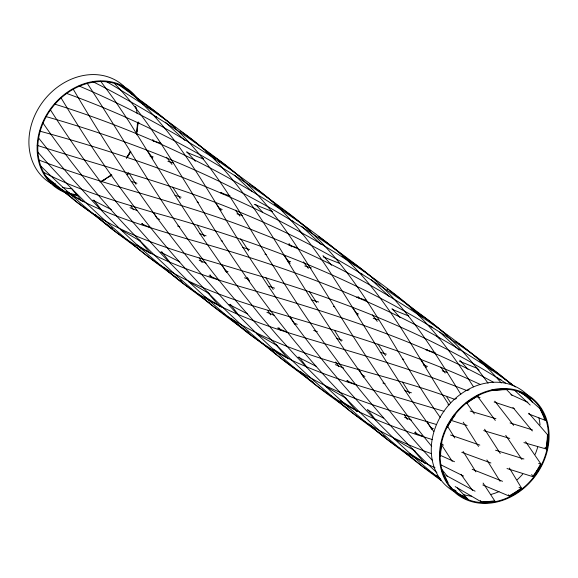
<?xml version="1.0" encoding="UTF-8"?>
<svg xmlns="http://www.w3.org/2000/svg" width="578" height="578" viewBox="0 0 578 578"><rect width="100%" height="100%" fill="white"/><g stroke="black" fill="none" stroke-linecap="round" stroke-linejoin="round"><path stroke-width="0.87" d="M136.784 134.797L137.463 122.326M440.494 456.562L441.216 443.203M547.438 434.866L546.665 449.12L523.899 442.596M136.365 133.424L138.156 121.929L139.255 123.23M440.118 454.301L441.917 442.806M126.495 158.126L130.267 151.313M447.314 427.445L454.438 414.57M126.38 158.04L130.838 151.754M447.162 426.246L455.088 415.069M101.309 181.86L111.272 174.715M466.728 403.285L478.114 395.114M99.98 181.969L111.922 175.213M466.078 402.787L478.765 395.612M505.952 389.146L493.525 390.562L491.856 389.94M494.407 500.866L481.98 502.282L455.189 486.597M492.875 390.063L506.603 389.644L506.263 388.929M150.005 155.981L153.156 156.92M219.069 208.492L222.205 209.424M287.497 260.808L290.64 261.74M356.561 313.319L358.439 313.876M427.496 366.387L423.732 365.267M509.76 438.406L483.721 430.603M436.267 424.469C378.93 407.093 317.857 391.516 271.971 350.694M197.149 201.989L198.464 202.379M264.919 254.118L266.241 254.508M333.347 306.434L334.669 306.831M402.44 358.952L403.755 359.343M470.21 411.074L495.931 418.703M538.638 463.397L540.618 463.982L533.494 476.857L507 468.534M46.002 116.583C164.903 150.511 280.749 201.447 376.451 281.024M39.774 131.134C177.446 168.574 314.215 222.313 422.915 317.351M249.53 249.501L242.717 247.427M318.637 302.027L311.145 299.751M523.928 458.99L495.541 450.197M167.931 161.341L173.342 162.989M236.966 213.846L242.363 215.493M181.102 197.185L174.968 195.321M304.794 265.988L311.39 267.997M373.222 318.305L378.626 319.952M442.257 370.809L447.654 372.456M386.393 354.141L380.259 352.277M476.482 396.566L480.08 397.657M510.078 422.944L532.403 429.88M448.001 404.39L449.373 404.81M443.991 411.319L394.355 396.443C363.49 387.202 332.444 378.12 302.865 365.209C272.491 352.659 245.968 332.834 221.468 311.231C154.03 253.778 97.928 184.151 50.322 109.697M432.387 439.576C384.97 425.025 336.606 406.768 300.452 371.481M467.111 425.473L450.826 420.264M220.428 192.756L230.058 195.87M288.856 245.072L297.374 247.825M221.114 240.694L222.523 241.142M356.705 297.215L366.365 300.329M425.711 349.719L435.35 352.833M494.147 402.035L514.232 408.675M152.57 140.613L161.074 143.366M54.462 104.026C161.349 137.622 263.814 188.37 349.697 260.981M37.158 145.36C105.088 167.114 174.513 184.657 240.383 212.408C315.01 243.02 385.504 284.101 447.654 335.623M206.115 235.824L199.598 233.649M274.543 288.14L268.756 286.218M411.406 392.787L404.889 390.612M479.834 445.103L450.551 435.024M136.964 183.262L131.17 181.333M342.248 340.225L336.461 338.296M454.12 399.145C370.361 367.232 273.488 358.223 203.174 298.053M447.437 482.616L448.08 482.847L442.127 470.889M490.903 463L461.771 452.307M248.222 279.123L244.516 277.801M317.394 331.707L313.688 330.385M177.569 226.012L179.794 226.807M382.86 382.976L385.085 383.77M518.979 487.348L521.204 488.143L509.818 496.314L482.84 484.985M431.499 453.665C397.895 441.715 365.13 425.625 338.592 401.407M66.47 93.354C154.709 125.383 238.454 170.893 310.791 230.983M254.255 204.337L272.252 211.541M459.546 361.301L476.084 367.883M323.203 256.856L339.712 263.452M228.064 271.732L225.052 270.591M297.251 324.337L294.238 323.196M528.494 413.819L545.805 420.538L539.852 408.581M433.356 428.695L430.343 427.554M502.535 481.301L472.183 469.285M186.86 152.411L203.333 159.015M157.375 218.556L159.636 219.416M392.144 309.367L408.624 315.978M362.666 375.519L364.928 376.379M466.699 390.533C419.917 371.994 371.654 357.551 323.413 343.375C267.036 326.534 207.314 309.252 163.95 267.173M38.885 160.034C111.092 187.828 187.395 203.478 259.139 232.674C343.556 265.447 423.183 311.253 492.03 370.252M274.528 315.458L266.892 312.322M343.715 368.085L335.319 364.646M136.907 210.508L130.028 207.683M206.093 263.135L199.222 260.317M411.384 420.098L404.513 417.28M441.274 444.179L443.557 445.111M510.952 394.622L527.887 402.339M79.013 85.97C152.448 116.994 221.656 158.365 282.635 209.814M150.699 227.79L141.458 223.729M219.127 280.113L209.12 275.706M355.983 384.753L346.749 380.692M286.789 332.097L277.548 328.029M422.879 436.404L414.412 432.669M454.532 461.735L439.88 455.124M480.267 384.478C408.458 350.767 331.779 329.503 256.054 306.723C213.542 293.4 170.503 277.122 136.567 247.319M434.996 467.725C410.936 456.83 388.358 442.416 369.241 424.136M463.549 476.07L441.137 464.958M111.352 209.59L92.82 200.147M179.78 261.906L160.474 252.066M316.643 366.546L298.104 357.11M247.435 313.847L228.902 304.382M383.525 418.104L367.312 409.838M92.863 81.693C145.064 107.725 194.468 139.406 239.588 176.384M291.767 220.68L293.104 221.367M497.058 377.644L498.395 378.33M475.094 491.206L445.862 475.347M155.352 116.272L156.689 116.958M360.643 273.228L361.973 273.921M429.519 325.782L432.171 327.17M43.393 172.244C77.835 190.205 115.347 201.014 152.382 212.177C281.392 247.586 408.921 298.515 512.614 385.093M499.717 379.024L501.039 379.724M493.663 382.369C412.815 337.971 324.157 310.863 235.976 285.344C185.61 270.15 133.612 252.051 95.168 214.517M49.043 180.589L55.177 184.028M140.476 241.171L120.621 229.611L105.579 214.676L89.207 197.604L71.795 178.327L55.235 158.82L38.509 137.889M209.677 293.92L188.291 281.472M346.533 398.567L325.913 386.574L310.87 371.632L294.498 354.567L277.086 335.291L260.526 315.783L243.287 294.195L221.403 264.796L200.01 233.873L178.118 200.147L128.721 121.156L114.169 99.546L100.594 81.151M414.961 450.883L393.582 438.435M277.339 345.81L256.726 333.795M519.882 392.187L531.139 398.769L527.143 395.851M49.116 180.546L55.12 184.057M106.851 81.816C145.201 104.25 181.644 129.956 215.58 158.647M342.205 256.047C396.017 287.591 428.825 342.761 460.825 394.275M221.511 307.171L204.15 296.319M205.761 151.66C244.465 174.462 273.105 210.284 297.273 247.427C340.276 314.858 380.288 384.673 431.694 446.288M411.052 308.623C442.148 327.069 467.277 353.938 488.042 383.228M83.131 201.606L66.542 191.195M288.422 358.57L273.329 349.119M357.609 411.348L340.261 400.475M274.608 204.229C353.62 253.019 388.156 344.835 440.198 417.359M479.899 361.192L496.733 372.492L512.404 385.23M425.278 463.209L409.441 453.282M138.164 99.842L147.925 106.15M150.8 253.467L137.217 244.964M439.836 478.158L423.031 466.822L407.382 454.048M518.936 391.696L530.496 398.271L524.781 393.914M505.447 382.968C424.751 331.339 334.344 297.395 242.673 270.974C183.479 252.658 119.754 238.273 71.072 197.495M462.949 495.751L467.407 498.749L457.444 493.157L450.298 487.572M118.013 84.265L145.721 104.119L173.241 125.766M180.647 131.22L181.839 132.037M249.472 183.818L250.664 184.635M318.305 236.409L319.49 237.226M72.792 198.384L49.643 181.369C90.522 210.688 139.645 224.56 187.178 238.924C303.147 271.205 418.147 314.41 515.41 386.949M387.13 289L388.315 289.824M454.091 489.667L456.295 491.199M455.955 341.598L457.14 342.422M179.635 279.868L181.839 281.407M149.11 106.973C206.483 146.79 238.006 211.765 274.991 268.719C320.682 342.732 372.976 413.378 436.932 472.71M110.47 227.038L112.674 228.577M247.326 331.678L248.8 332.704M382.723 435.285L384.926 436.831M183.024 132.861C224.69 161.602 252.687 204.959 279.131 247.117C324.612 322.004 372.066 396.595 432.546 460.485M109.733 226.518L78.008 202.994L45.539 176.131M251.849 185.459C283.263 207.206 307.229 237.695 328.167 269.24C363.504 323.246 395.193 379.688 433.782 431.535M177.432 278.329C125.903 242.088 78.998 199.367 37.628 151.884M246.596 331.165C166.37 275.157 98.238 203.023 42.743 122.688M345.781 407.15L347.978 408.697M381.986 434.772C314.157 387.058 254.681 327.921 204.691 261.848C161.016 205.327 126.365 142.708 87.133 83.196M449.684 486.575L451.151 487.608M320.674 238.057C379.031 279.463 410.604 346.301 448.766 404.564M208.188 301.983L209.648 303.024M313.558 382.448C207.921 309.23 126.401 207.011 60.863 97.545M140.49 250.187C104.748 224.871 71.202 196.469 40.258 165.481M345.044 406.63C228.541 326.18 144.153 209.641 73.168 89.084M389.5 290.655C424.844 315.364 450.464 350.94 473.483 386.798M205.262 299.903L207.459 301.47M276.616 354.307L248.078 333.065L231.67 318.825M412.743 458.426C382.116 436.621 353.107 412.555 325.978 386.523M458.318 343.253C474.3 354.567 488.591 368.143 501.307 383.004M204.54 299.375C174.982 278.134 146.949 254.761 120.686 229.56M440.942 480.289C338.296 406.818 259.471 305.668 195.205 198.117L186.759 184.433C164.846 149.355 143.337 113.454 114.509 83.485M123.497 87.09C183.587 134.992 215.103 207.798 257.636 269.781C308.088 348.368 368.432 421.319 441.202 480.267M453.369 490.021L456.793 492.658L468.057 499.24L457.357 487.969M124.877 88.203L145.092 104.596M173.927 126.336L175.315 127.485M521.587 392.534L540.495 409.08L545.155 420.04L543.927 418.783M350.384 261.559L351.749 262.708M353.122 263.864L354.487 265.027M147.831 106.908L151.241 109.813M69.967 196.563L65.596 192.77M218.311 160.966L219.669 162.129M134.385 245.412L135.469 246.373M269.803 348.765L270.88 349.733M301.543 226.244L321.093 244.415M201.014 296.117L202.09 297.092M371.3 279.759L389.521 296.738M165.344 122.196L184.873 140.389M439.728 332.075L459.228 350.282M234.437 175.12L252.022 191.477M514.745 390.41L530.199 405.07M440.154 478.779L436.961 475.788M436.376 335.543L439.468 338.672M299.52 230.897L302.605 234.032M163.278 126.885L165.135 128.764M506.668 389.738L512.187 395.403M202.394 157.808L203.622 159.073M476.113 367.095L479.169 370.245M270.822 210.132L272.05 211.389M356.792 411.471L344.799 397.548M528.884 413.227L548.089 435.357L546.022 448.622L545.025 447.314M459.871 360.267L467.963 369.27M323.015 255.621L331.671 265.28M288.017 358.779L276.038 344.82M392.029 308.587L400.106 317.597M255.751 204.583L262.672 212.314M186.737 151.624L195.386 161.284M424.541 463.05L412.576 449.055M219.25 306.087L207.285 292.1M150.482 253.395L138.525 239.371M81.715 200.703L71.397 188.356M512.932 407.454L532.295 430.95M135.223 106.612L136.018 107.544M441.982 470.456L447.437 482.348M447.372 476.351L441.491 468.96M480.347 500.562L481.33 501.783L495.057 501.364L483.092 483.071M494.826 401.154L513.625 425.379M289.014 243.54L291.63 246.813M426.925 349.488L427.973 350.795M357.97 296.514L359.538 298.479M221.634 192.525L222.682 193.84M152.679 139.551L154.254 141.516M375.664 419.968L367.868 409.795M170.38 263.004L161.609 251.524M306.911 367.232L299.115 357.038M101.62 210.269L93.831 200.082M238.15 314.497L230.362 304.281M372.304 314.844L377.253 321.39M303.378 261.87L308.334 268.416M166.522 157.23L171.962 164.427M440.739 367.167L445.19 373.056M235.448 210.204L239.906 216.093M477.096 395.648L495.317 420.444M472.544 490.484L460.933 474.292M420.322 359.01L426.42 367.478M352.37 307.344L353.31 308.645M283.935 255.021L290.026 263.481M147.079 150.381L152.7 158.191M353.787 309.302L357.992 315.154M215.984 203.355L221.136 210.515M525.612 441.693L541.261 464.481L532.844 476.359L531.666 474.509M466.822 402.996L474.357 413.935M505.728 435.321L521.977 459.539M377.99 344.127L385.526 355.521M309.555 291.811L316.686 302.576M240.701 238.851L248.663 250.881M172.699 187.171L180.235 198.565M446.845 397.086L450.638 402.794M484.588 429.223L500.281 453.506M280.727 330.573L278.777 327.603M452.206 461.323L441.404 444.547M417.265 434.721L415.315 431.752M347.537 380.425L348.505 381.906M211.974 277.758L210.024 274.788M142.246 223.462L143.221 224.95M463.231 422.186L478.512 446.44M475.882 471.843L463.115 451.454M270.591 314.887L267.939 310.697M407.454 419.527L404.47 414.809M338.694 366.683L335.71 361.958M202.163 262.564L199.179 257.846M133.402 209.727L130.751 205.522M508.503 494.768L509.167 495.816L521.855 488.641L509.42 468.043M402.57 382.116L409.715 393.524M334.525 330.399L341.28 341.208M265.714 277.476L273.221 289.477M197.279 225.153L204.424 236.561M129.234 173.436L135.996 184.245M500.1 481.33L486.864 459.922M432.012 429.555L427.214 421.81M363.584 377.232L358.439 368.93M294.816 324.366L290.012 316.607M226.721 272.592L221.923 264.847M447.618 426.376L454.778 437.958M157.274 218.629L153.495 212.531M247.362 277.556L249.486 280.995M453.701 491.249A61.001 50.85 -52.6 0 1 445.84 408.595A61.001 50.85 -52.6 0 1 527.656 395.222M527.143 395.771A60.249 50.221 -52.6 0 1 532.345 402.216M538.927 417.908A60.249 50.221 -52.6 0 1 540.011 424.931M537.728 447.032A60.249 50.221 -52.6 0 1 535.163 454.315M522.685 474.184A60.249 50.221 -52.6 0 1 517.165 479.776M498.987 491.611A60.249 50.221 -52.6 0 1 490.838 494.493M471.54 496.177A60.249 50.221 -52.6 0 1 463.238 494.522M455.543 491.408A60.249 50.221 -52.6 0 1 454.098 490.614M455.478 399.16A60.249 50.221 -52.6 0 1 456.461 398.3M467.523 390.562A60.249 50.221 -52.6 0 1 469.199 389.659M64.035 192.12A61.001 50.85 -52.6 0 1 52.923 105.666A61.001 50.85 -52.6 0 1 138.756 100.384M128.981 173.248A61.001 50.85 -52.6 0 1 127.644 174.722M77.199 195.509A61.001 50.85 -52.6 0 1 70.437 194.295M51.334 183.602A61.001 50.85 -52.6 0 1 42.866 101.75A61.001 50.85 -52.6 0 1 124.097 86.411M62.865 190.776A60.249 50.221 -52.6 0 1 51.579 108.397A60.249 50.221 -52.6 0 1 134.118 95.601M128.526 172.822A60.249 50.221 -52.6 0 1 127.203 174.274M77.38 194.808A60.249 50.221 -52.6 0 1 69.078 193.16M124.776 88.123A60.249 50.221 -52.6 0 1 125.91 89.323M135.678 106.879A60.249 50.221 -52.6 0 1 137.217 113.736M137.846 122.731A60.249 50.221 -52.6 0 1 137.694 126.416M137.311 130.122A60.249 50.221 -52.6 0 1 137.131 131.358M130.317 151.971A60.249 50.221 -52.6 0 1 129.393 153.705M129.075 154.275A60.249 50.221 -52.6 0 1 127.398 157.086M111.323 175.076A60.249 50.221 -52.6 0 1 110.304 175.871M105.55 179.194A60.249 50.221 -52.6 0 1 102.263 181.16M70.884 188.681A60.249 50.221 -52.6 0 1 62.489 187.33M53.176 183.761A60.249 50.221 -52.6 0 1 51.731 182.973M509.666 497.47A61.001 50.85 -52.6 0 0 532.165 398.148A61.001 50.85 -52.6 0 0 441.036 442.264A61.001 50.85 -52.6 0 0 509.666 497.47M509.478 496.842A60.249 50.221 -52.6 0 0 531.695 398.733A60.249 50.221 -52.6 0 0 441.693 442.315A60.249 50.221 -52.6 0 0 509.478 496.842"/></g></svg>
